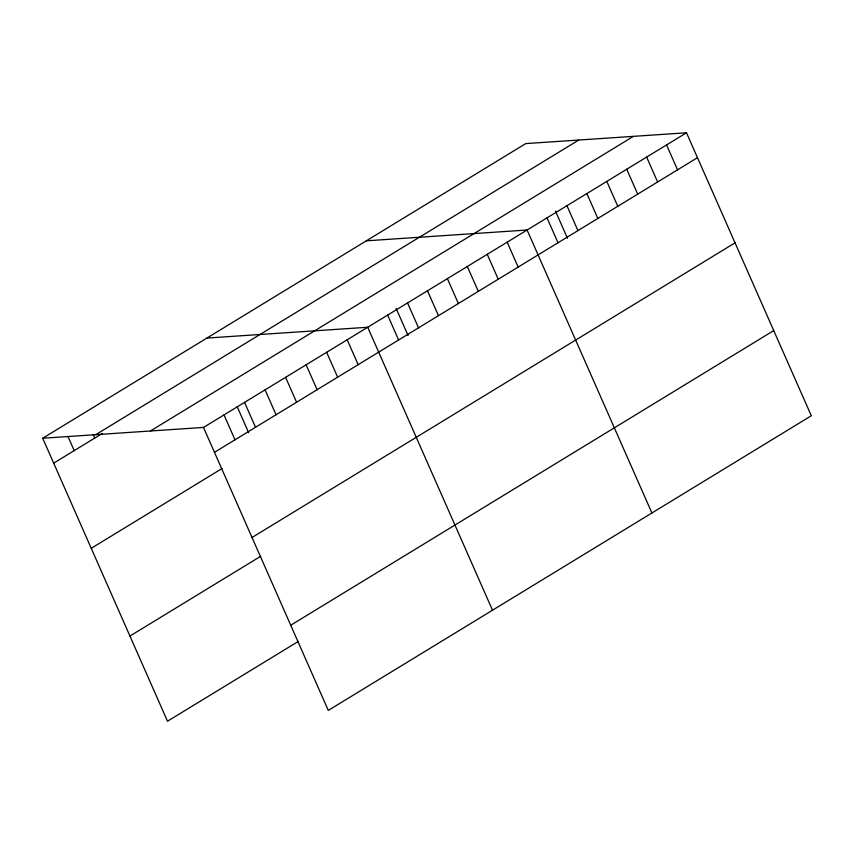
<?xml version="1.0" encoding="UTF-8"?>
<svg xmlns="http://www.w3.org/2000/svg" width="854" height="854" viewBox="0 0 854 854"><rect width="100%" height="100%" fill="white"/><g stroke="black" fill="none" stroke-linecap="round" stroke-linejoin="round"><path stroke-width="1.28" d="M42.7 438.241L525.712 143.6L686.499 132.786L811.3 415.759L328.288 710.4L203.487 427.427L42.7 438.241L167.501 721.214L298.238 641.471M95.755 434.675L578.766 140.035M53.685 463.146L102.299 433.48M150.432 430.992L633.433 136.352M203.487 427.427L686.499 132.786M214.471 452.321L697.472 157.68M91.239 548.311L221.976 468.558M252.026 537.486L735.038 242.846M129.947 636.049L260.673 556.306M290.734 625.235L773.735 330.594M366.313 240.828L527.099 230.014L651.912 512.987M206.924 338.067L367.711 327.253L492.512 610.226M666.568 144.934L677.553 169.839M646.649 157.093L657.623 181.987M626.719 169.241L637.703 194.146M606.799 181.4L617.784 206.294M586.869 193.548L597.853 218.453M566.949 205.707L577.934 230.601M555.474 211.077L567.472 238.287M547.03 217.866L558.004 242.76M507.18 242.173L518.154 267.067M487.25 254.321L498.234 279.226M467.33 266.48L478.315 291.374M447.4 278.628L458.384 303.533M427.48 290.787L438.465 315.681M407.561 302.935L418.535 327.84M396.075 308.315L408.073 335.515M387.631 315.094L398.615 339.988M347.183 339.775L358.168 364.669M326.655 352.296L337.64 377.19M306.127 364.818L317.112 389.712M285.599 377.34L296.584 402.234M265.071 389.862L276.055 414.756M244.543 402.383L255.527 427.278M237.209 406.728L248.685 432.754M224.015 414.905L234.999 439.799M93.171 434.537L94.741 438.102M67.936 436.394L74.213 450.624"/></g></svg>
